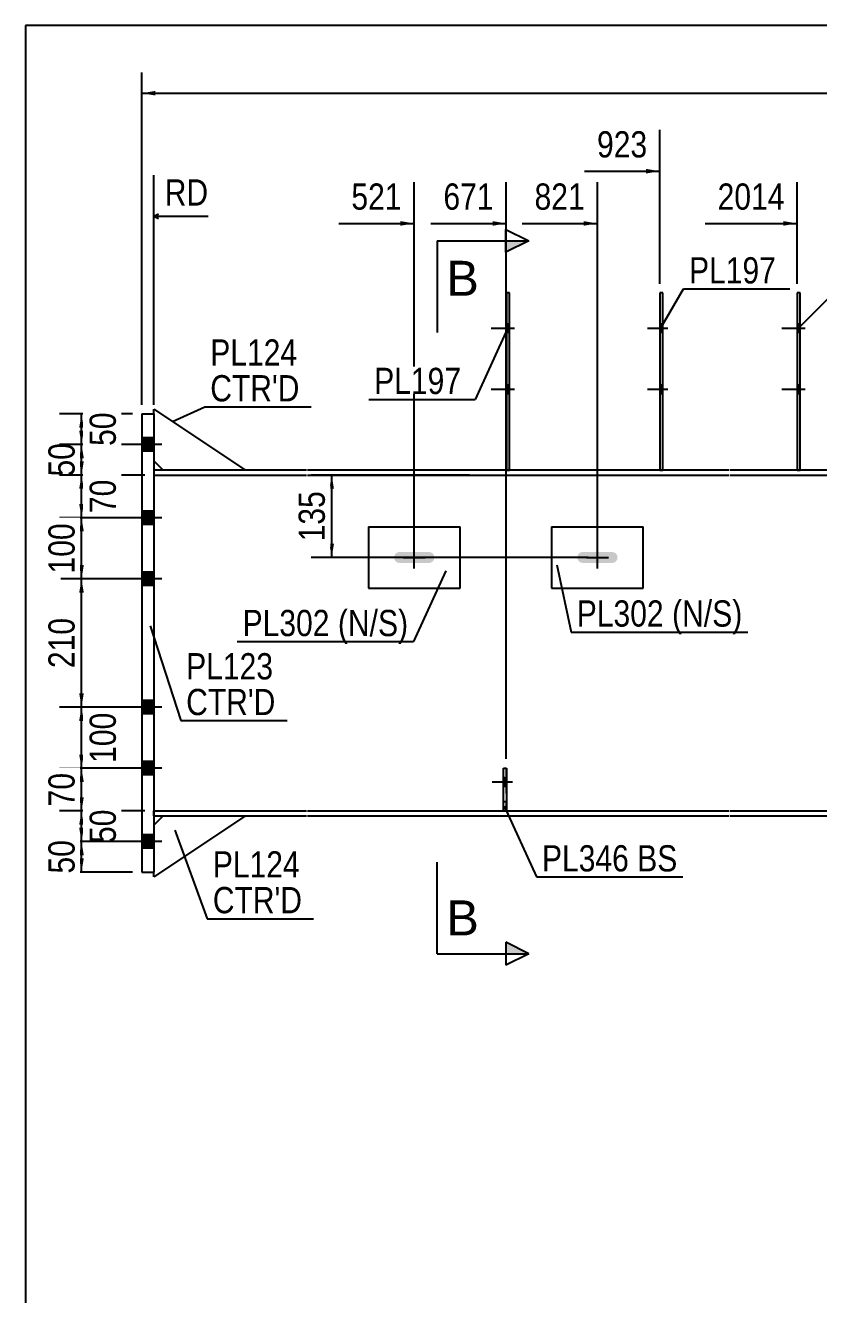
# Model space of a CAD drawing. Header units: millimetres. Extents: x -17 to 386, y -210 to 67.
# Drawn here: x -14 to 72.6, y -71.1 to 67.4 of the extents above; entities that cross this region are included whole.
import ezdxf

# ---------------------------------------------------------------- set-up
doc = ezdxf.new("R2010")
doc.units = ezdxf.units.MM
doc.linetypes.add('DXK_LINE_DOT1', pattern=[1.8814, 0.9407, -0.9407])
doc.linetypes.add('DXK_LINE_DOT2', pattern=[3.9198, 1.9599, -1.9599])
doc.styles.add('Arial', font='ARIAL.TTF', dxfattribs={"height": 0.2})
doc.styles.add('Arial Narrow', font='ARIALN.TTF', dxfattribs={"height": 0.2})

# ---------------------------------------------------------------- blocks, each defined once
blk = doc.blocks.new('Unknown-623557714-6463')
at = {"color": 5, "linetype": 'Continuous'}
for p, q in [((385.97, 67.4), (-14.03, 67.4)), ((-14.03, 67.4), (-14.03, -209.6))]:
    blk.add_line(p, q, dxfattribs=at)
blk = doc.blocks.new('Part-623557714-1238 - 1214')
at = {"color": 2, "linetype": 'Continuous'}
for p, q in [((0, -18.33), (16.67, -18.33)), ((0, -18.87), (16.67, -18.87)), ((16.77, -18.33), (62.78, -18.33)), ((16.77, -18.87), (62.78, -18.87)), ((62.88, -18.33), (77.78, -18.33)), ((62.88, -18.87), (77.78, -18.87)), ((77.88, -18.33), (91.22, -18.33)), ((77.88, -18.87), (91.22, -18.87)), ((91.32, -18.33), (97.98, -18.33)), ((91.32, -18.87), (97.98, -18.87)), ((97.98, -18.87), (97.98, -18.33))]:
    blk.add_line(p, q, dxfattribs=at)
at = {"color": 7, "linetype": 'DXK_LINE_DOT1'}
blk.add_line((0, -18.87), (0, -18.33), dxfattribs=at)
blk = doc.blocks.new('Part-623557714-1230 - 1214')
at = {"color": 2, "linetype": 'Continuous'}
for p, q in [((16.67, 18.87), (0, 18.87)), ((0, 18.33), (16.67, 18.33)), ((62.78, 18.87), (16.77, 18.87)), ((16.77, 18.33), (62.78, 18.33)), ((77.78, 18.87), (62.88, 18.87)), ((62.88, 18.33), (77.78, 18.33)), ((91.22, 18.87), (77.88, 18.87)), ((77.88, 18.33), (91.22, 18.33)), ((97.98, 18.87), (91.32, 18.87)), ((91.32, 18.33), (97.98, 18.33)), ((97.98, 18.33), (97.98, 18.87))]:
    blk.add_line(p, q, dxfattribs=at)
at = {"color": 7, "linetype": 'DXK_LINE_DOT1'}
blk.add_line((0, 18.87), (0, 18.33), dxfattribs=at)
blk = doc.blocks.new('Part-623557714-1251 - 1214')
at = {"color": 2, "linetype": 'Continuous'}
for p, q in [((-1.33, 25), (0, 25)), ((-1.33, 25), (-1.33, -25)), ((0, 25), (0, -25)), ((-1.33, -25), (0, -25))]:
    blk.add_line(p, q, dxfattribs=at)
blk = doc.blocks.new('Bolt-623557714-1325 - 1214')
at = {"linetype": 'Continuous'}
for points in [[(-1.33, 22.4), (-1.33, 20.93), (0, 20.93), (0, 22.4)], [(-1.33, 22.4), (-1.33, 20.93), (0, 20.93), (0, 22.4)], [(-1.33, 14.4), (-1.33, 12.93), (0, 12.93), (0, 14.4)], [(-1.33, 14.4), (-1.33, 12.93), (0, 12.93), (0, 14.4)], [(-1.33, 7.73), (-1.33, 6.27), (0, 6.27), (0, 7.73)], [(-1.33, 7.73), (-1.33, 6.27), (0, 6.27), (0, 7.73)], [(-1.33, -6.27), (-1.33, -7.73), (0, -7.73), (0, -6.27)], [(-1.33, -6.27), (-1.33, -7.73), (0, -7.73), (0, -6.27)], [(-1.33, -12.93), (-1.33, -14.4), (0, -14.4), (0, -12.93)], [(-1.33, -12.93), (-1.33, -14.4), (0, -14.4), (0, -12.93)], [(-1.33, -20.93), (-1.33, -22.4), (0, -22.4), (0, -20.93)], [(-1.33, -20.93), (-1.33, -22.4), (0, -22.4), (0, -20.93)]]:
    blk.add_hatch(color=3, dxfattribs=at).paths.add_polyline_path(points)
at = {"color": 3, "linetype": 'Continuous'}
for p, q in [((0, 22.4), (-1.33, 22.4)), ((0, 22.4), (-1.33, 22.4)), ((0.89, 21.67), (-5.33, 21.67)), ((0.89, 21.67), (-5.33, 21.67)), ((0, 20.93), (-1.33, 20.93)), ((0, 20.93), (-1.33, 20.93)), ((0, 14.4), (-1.33, 14.4)), ((0, 14.4), (-1.33, 14.4)), ((0.89, 13.67), (-5.33, 13.67)), ((0.89, 13.67), (-5.33, 13.67)), ((0, 12.93), (-1.33, 12.93)), ((0, 12.93), (-1.33, 12.93)), ((0.89, 7), (-5.33, 7)), ((0.89, 7), (-5.33, 7)), ((0, 7.73), (-1.33, 7.73)), ((0, 7.73), (-1.33, 7.73)), ((0, 6.27), (-1.33, 6.27)), ((0, 6.27), (-1.33, 6.27)), ((0, -6.27), (-1.33, -6.27)), ((0, -6.27), (-1.33, -6.27)), ((0.89, -7), (-5.33, -7)), ((0.89, -7), (-5.33, -7)), ((0, -7.73), (-1.33, -7.73)), ((0, -7.73), (-1.33, -7.73)), ((0.89, -13.67), (-5.33, -13.67)), ((0.89, -13.67), (-5.33, -13.67)), ((0, -12.93), (-1.33, -12.93)), ((0, -12.93), (-1.33, -12.93)), ((0, -14.4), (-1.33, -14.4)), ((0, -14.4), (-1.33, -14.4)), ((0.89, -21.67), (-5.33, -21.67)), ((0.89, -21.67), (-5.33, -21.67)), ((0, -20.93), (-1.33, -20.93)), ((0, -20.93), (-1.33, -20.93)), ((0, -22.4), (-1.33, -22.4)), ((0, -22.4), (-1.33, -22.4))]:
    blk.add_line(p, q, dxfattribs=at)
blk = doc.blocks.new('Part-623557714-1254 - 1214')
at = {"color": 2, "linetype": 'Continuous'}
for p, q in [((0, 25), (0, 25.53)), ((0, 25.53), (10, 18.87)), ((0, 19.87), (1, 18.87))]:
    blk.add_line(p, q, dxfattribs=at)
at = {"color": 7, "linetype": 'DXK_LINE_DOT1'}
for p, q in [((0, 25), (0, 19.87)), ((10, 18.87), (1, 18.87))]:
    blk.add_line(p, q, dxfattribs=at)
blk = doc.blocks.new('Part-623557714-1256 - 1214')
at = {"color": 2, "linetype": 'Continuous'}
for p, q in [((10, -18.87), (0, -25.53)), ((1, -18.87), (0, -19.87)), ((0, -25.53), (0, -25))]:
    blk.add_line(p, q, dxfattribs=at)
at = {"color": 7, "linetype": 'DXK_LINE_DOT1'}
for p, q in [((1, -18.87), (10, -18.87)), ((0, -19.87), (0, -25))]:
    blk.add_line(p, q, dxfattribs=at)
blk = doc.blocks.new('Part-623557714-1260 - 1214')
at = {"color": 2, "linetype": 'Continuous'}
for p, q in [((43.43, 12.67), (53.43, 12.67)), ((43.43, 12.67), (43.43, 6)), ((53.43, 6), (53.43, 12.67)), ((43.43, 6), (53.43, 6))]:
    blk.add_line(p, q, dxfattribs=at)
blk = doc.blocks.new('Part-623557714-1318 - 1214')
at = {"color": 7, "linetype": 'DXK_LINE_DOT1'}
for p, q in [((0, 18.33), (0, -18.33)), ((0, 18.33), (16.67, 18.33)), ((16.77, 18.33), (62.78, 18.33)), ((62.88, 18.33), (77.78, 18.33)), ((77.88, 18.33), (84.55, 18.33)), ((0, -18.33), (16.67, -18.33)), ((16.77, -18.33), (62.78, -18.33)), ((62.88, -18.33), (77.78, -18.33)), ((77.88, -18.33), (84.55, -18.33))]:
    blk.add_line(p, q, dxfattribs=at)
at = {"color": 2, "linetype": 'Continuous'}
blk.add_line((84.55, 18.33), (84.55, -18.33), dxfattribs=at)
blk = doc.blocks.new('Bolt-623557714-1382 - 1214')
at = {"linetype": 'Continuous'}
blk.add_hatch(color=3, dxfattribs=at).paths.add_polyline_path([(30.46, 8.91), (30.59, 9.1), (30.63, 9.33), (30.59, 9.56), (30.46, 9.76), (30.26, 9.89), (30.03, 9.93), (26.83, 9.93), (26.6, 9.89), (26.41, 9.76), (26.28, 9.56), (26.23, 9.33), (26.28, 9.1), (26.41, 8.91), (26.6, 8.78), (26.83, 8.73), (30.03, 8.73), (30.26, 8.78)])
at = {"color": 3, "linetype": 'Continuous'}
for p, q in [((28.43, 8.13), (28.43, 10.53)), ((27.23, 9.33), (29.63, 9.33))]:
    blk.add_line(p, q, dxfattribs=at)
blk = doc.blocks.new('Part-623557714-1271 - 1214')
at = {"color": 2, "linetype": 'Continuous'}
for p, q in [((70.58, 38.2), (70.25, 38.2)), ((70.25, 38.2), (70.25, 18.87)), ((70.58, 18.87), (70.58, 38.2))]:
    blk.add_line(p, q, dxfattribs=at)
at = {"color": 7, "linetype": 'DXK_LINE_DOT1'}
blk.add_line((70.25, 18.87), (70.58, 18.87), dxfattribs=at)
blk = doc.blocks.new('Bolt-623557714-1330 - 1214')
at = {"linetype": 'Continuous'}
blk.add_hatch(color=3, dxfattribs=at).paths.add_polyline_path([(50.46, 8.91), (50.59, 9.1), (50.63, 9.33), (50.59, 9.56), (50.46, 9.76), (50.26, 9.89), (50.03, 9.93), (46.83, 9.93), (46.6, 9.89), (46.41, 9.76), (46.28, 9.56), (46.23, 9.33), (46.28, 9.1), (46.41, 8.91), (46.6, 8.78), (46.83, 8.73), (50.03, 8.73), (50.26, 8.78)])
at = {"color": 3, "linetype": 'Continuous'}
for p, q in [((48.43, 8.13), (48.43, 10.53)), ((47.23, 9.33), (49.63, 9.33))]:
    blk.add_line(p, q, dxfattribs=at)
blk = doc.blocks.new('Bolt-623557714-1340 - 1214')
at = {"linetype": 'Continuous'}
for points in [[(70.58, 33.87), (70.58, 34.8), (70.25, 34.8), (70.25, 33.87)], [(70.58, 33.87), (70.58, 34.8), (70.25, 34.8), (70.25, 33.87)], [(70.58, 27.2), (70.58, 28.13), (70.25, 28.13), (70.25, 27.2)], [(70.58, 27.2), (70.58, 28.13), (70.25, 28.13), (70.25, 27.2)]]:
    blk.add_hatch(color=3, dxfattribs=at).paths.add_polyline_path(points)
at = {"color": 3, "linetype": 'Continuous'}
for p, q in [((70.58, 34.8), (70.25, 34.8)), ((70.58, 34.8), (70.25, 34.8)), ((71.12, 34.33), (68.58, 34.33)), ((71.12, 34.33), (68.58, 34.33)), ((70.58, 33.87), (70.25, 33.87)), ((70.58, 33.87), (70.25, 33.87)), ((70.58, 28.13), (70.25, 28.13)), ((70.58, 28.13), (70.25, 28.13)), ((71.12, 27.67), (68.58, 27.67)), ((71.12, 27.67), (68.58, 27.67)), ((70.58, 27.2), (70.25, 27.2)), ((70.58, 27.2), (70.25, 27.2))]:
    blk.add_line(p, q, dxfattribs=at)
blk = doc.blocks.new('Part-623557714-14088 - 1214')
at = {"color": 2, "linetype": 'Continuous'}
for p, q in [((23.43, 12.67), (33.43, 12.67)), ((23.43, 12.67), (23.43, 6)), ((33.43, 6), (33.43, 12.67)), ((23.43, 6), (33.43, 6))]:
    blk.add_line(p, q, dxfattribs=at)
blk = doc.blocks.new('Bolt-623557714-1359 - 1214')
at = {"linetype": 'Continuous'}
for points in [[(55.58, 33.87), (55.58, 34.8), (55.25, 34.8), (55.25, 33.87)], [(55.58, 33.87), (55.58, 34.8), (55.25, 34.8), (55.25, 33.87)], [(55.58, 27.2), (55.58, 28.13), (55.25, 28.13), (55.25, 27.2)], [(55.58, 27.2), (55.58, 28.13), (55.25, 28.13), (55.25, 27.2)]]:
    blk.add_hatch(color=3, dxfattribs=at).paths.add_polyline_path(points)
at = {"color": 3, "linetype": 'Continuous'}
for p, q in [((55.58, 34.8), (55.25, 34.8)), ((55.58, 34.8), (55.25, 34.8)), ((56.12, 34.33), (53.92, 34.33)), ((56.12, 34.33), (53.92, 34.33)), ((55.58, 33.87), (55.25, 33.87)), ((55.58, 33.87), (55.25, 33.87)), ((55.58, 28.13), (55.25, 28.13)), ((55.58, 28.13), (55.25, 28.13)), ((56.12, 27.67), (53.92, 27.67)), ((56.12, 27.67), (53.92, 27.67)), ((55.58, 27.2), (55.25, 27.2)), ((55.58, 27.2), (55.25, 27.2))]:
    blk.add_line(p, q, dxfattribs=at)
blk = doc.blocks.new('Part-623557714-1295 - 1214')
at = {"color": 2, "linetype": 'Continuous'}
for p, q in [((55.58, 38.2), (55.25, 38.2)), ((55.25, 38.2), (55.25, 18.87)), ((55.58, 18.87), (55.58, 38.2))]:
    blk.add_line(p, q, dxfattribs=at)
at = {"color": 7, "linetype": 'DXK_LINE_DOT1'}
blk.add_line((55.25, 18.87), (55.58, 18.87), dxfattribs=at)
blk = doc.blocks.new('Part-623557714-12969 - 1214')
at = {"color": 2, "linetype": 'Continuous'}
for p, q in [((38.85, 38.2), (38.52, 38.2)), ((38.52, 38.2), (38.52, 18.87)), ((38.85, 18.87), (38.85, 38.2))]:
    blk.add_line(p, q, dxfattribs=at)
at = {"color": 7, "linetype": 'DXK_LINE_DOT1'}
blk.add_line((38.52, 18.87), (38.85, 18.87), dxfattribs=at)
blk = doc.blocks.new('Part-623557714-12970 - 1214')
at = {"color": 7, "linetype": 'DXK_LINE_DOT1'}
for p, q in [((38.18, -18.31), (38.18, -13.65)), ((38.18, -13.65), (38.52, -13.65)), ((38.52, -18.31), (38.52, -13.65)), ((38.18, -17.31), (38.52, -17.31)), ((38.52, -18.31), (38.18, -18.31))]:
    blk.add_line(p, q, dxfattribs=at)
blk = doc.blocks.new('Part-623557714-12973 - 1214')
at = {"color": 2, "linetype": 'Continuous'}
for p, q in [((38.18, -18.31), (38.18, -13.65)), ((38.18, -13.65), (38.52, -13.65)), ((38.52, -13.65), (38.52, -18.31)), ((38.52, -18.31), (38.18, -18.31))]:
    blk.add_line(p, q, dxfattribs=at)
blk = doc.blocks.new('Bolt-623557714-12976 - 1214')
at = {"linetype": 'Continuous'}
for points in [[(38.85, 33.87), (38.85, 34.8), (38.52, 34.8), (38.52, 33.87)], [(38.85, 33.87), (38.85, 34.8), (38.52, 34.8), (38.52, 33.87)], [(38.85, 27.2), (38.85, 28.13), (38.52, 28.13), (38.52, 27.2)], [(38.85, 27.2), (38.85, 28.13), (38.52, 28.13), (38.52, 27.2)]]:
    blk.add_hatch(color=3, dxfattribs=at).paths.add_polyline_path(points)
at = {"color": 3, "linetype": 'Continuous'}
for p, q in [((38.85, 34.8), (38.52, 34.8)), ((38.85, 34.8), (38.52, 34.8)), ((39.38, 34.33), (36.85, 34.33)), ((39.38, 34.33), (36.85, 34.33)), ((38.85, 33.87), (38.52, 33.87)), ((38.85, 33.87), (38.52, 33.87)), ((38.85, 28.13), (38.52, 28.13)), ((38.85, 28.13), (38.52, 28.13)), ((39.38, 27.67), (36.85, 27.67)), ((39.38, 27.67), (36.85, 27.67)), ((38.85, 27.2), (38.52, 27.2)), ((38.85, 27.2), (38.52, 27.2))]:
    blk.add_line(p, q, dxfattribs=at)
blk = doc.blocks.new('Bolt-623557714-12977 - 1214')
at = {"color": 3, "linetype": 'DXK_LINE_DOT2'}
for p, q in [((39.15, -15.18), (36.95, -15.18)), ((38.52, -14.71), (38.18, -14.71)), ((38.52, -15.65), (38.18, -15.65))]:
    blk.add_line(p, q, dxfattribs=at)
blk = doc.blocks.new('Bolt-623557714-12980 - 1214')
at = {"linetype": 'Continuous'}
blk.add_hatch(color=3, dxfattribs=at).paths.add_polyline_path([(38.52, -15.65), (38.52, -14.71), (38.18, -14.71), (38.18, -15.65)])
at = {"color": 3, "linetype": 'Continuous'}
for p, q in [((39.15, -15.18), (36.95, -15.18)), ((38.52, -14.71), (38.18, -14.71)), ((38.52, -15.65), (38.18, -15.65))]:
    blk.add_line(p, q, dxfattribs=at)
blk = doc.blocks.new('StraightDimension-623557714-14121 - 1214')
at = {"linetype": 'Continuous'}
for points in [[(-8.15, -8.5), (-7.9, -7), (-7.65, -8.5)], [(-7.65, -12.17), (-7.9, -13.67), (-8.15, -12.17)]]:
    blk.add_hatch(color=7, dxfattribs=at).paths.add_polyline_path(points)
at = {"color": 7, "linetype": 'Continuous'}
for p, q in [((-1, -7), (-10.3, -7)), ((-7.9, -13.67), (-7.9, -7)), ((-1, -13.67), (-10.3, -13.67))]:
    blk.add_line(p, q, dxfattribs=at)
at = {"color": 0}
blk.add_wipeout([(-3.55, -6.99), (-7.75, -6.99), (-7.75, -13.68), (-3.55, -13.68)], dxfattribs=at)
at = {"color": 3, "style": 'Arial Narrow'}
blk.add_text('100', height=2.863, rotation=90.0002, dxfattribs=at).set_placement((-4.15, -13.08))
blk = doc.blocks.new('StraightDimension-623557714-14117 - 1214')
at = {"linetype": 'Continuous'}
for points in [[(-8.15, 20.17), (-7.9, 21.67), (-7.65, 20.17)], [(-7.65, 19.83), (-7.9, 18.33), (-8.15, 19.83)]]:
    blk.add_hatch(color=7, dxfattribs=at).paths.add_polyline_path(points)
at = {"color": 7, "linetype": 'Continuous'}
for p, q in [((-1, 21.67), (-10.15, 21.67)), ((-7.9, 18.33), (-7.9, 21.67)), ((-1, 18.33), (-10.15, 18.33))]:
    blk.add_line(p, q, dxfattribs=at)
at = {"color": 0}
blk.add_wipeout([(-8.05, 22.43), (-12.25, 22.43), (-12.25, 17.57), (-8.05, 17.57)], dxfattribs=at)
at = {"color": 3, "style": 'Arial Narrow'}
blk.add_text('50', height=2.863, rotation=90.0002, dxfattribs=at).set_placement((-8.65, 18.17))
blk = doc.blocks.new('StraightDimension-623557714-15621 - 1214')
at = {"linetype": 'Continuous'}
for points in [[(-8.15, -15.17), (-7.9, -13.67), (-7.65, -15.17)], [(-7.65, -16.83), (-7.9, -18.33), (-8.15, -16.83)]]:
    blk.add_hatch(color=7, dxfattribs=at).paths.add_polyline_path(points)
at = {"color": 7, "linetype": 'Continuous'}
for p, q in [((-1, -13.67), (-10.15, -13.67)), ((-7.9, -18.33), (-7.9, -13.67)), ((-1, -18.33), (-10.15, -18.33))]:
    blk.add_line(p, q, dxfattribs=at)
at = {"color": 0}
blk.add_wipeout([(-8.05, -13.57), (-12.25, -13.57), (-12.25, -18.43), (-8.05, -18.43)], dxfattribs=at)
at = {"color": 3, "style": 'Arial Narrow'}
blk.add_text('70', height=2.863, rotation=90.0002, dxfattribs=at).set_placement((-8.65, -17.83))
blk = doc.blocks.new('StraightDimension-623557714-14116 - 1214')
at = {"linetype": 'Continuous'}
for points in [[(-8.15, 23.5), (-7.9, 25), (-7.65, 23.5)], [(-7.65, 23.17), (-7.9, 21.67), (-8.15, 23.17)]]:
    blk.add_hatch(color=7, dxfattribs=at).paths.add_polyline_path(points)
at = {"color": 7, "linetype": 'Continuous'}
for p, q in [((-2.33, 25), (-10.3, 25)), ((-7.9, 21.67), (-7.9, 25)), ((-1, 21.67), (-10.3, 21.67))]:
    blk.add_line(p, q, dxfattribs=at)
at = {"color": 0}
blk.add_wipeout([(-3.55, 25.76), (-7.75, 25.76), (-7.75, 20.91), (-3.55, 20.91)], dxfattribs=at)
at = {"color": 3, "style": 'Arial Narrow'}
blk.add_text('50', height=2.863, rotation=90.0002, dxfattribs=at).set_placement((-4.15, 21.51))
blk = doc.blocks.new('StraightDimension-623557714-14122 - 1214')
at = {"linetype": 'Continuous'}
for points in [[(-8.15, -15.17), (-7.9, -13.67), (-7.65, -15.17)], [(-7.65, -16.83), (-7.9, -18.33), (-8.15, -16.83)]]:
    blk.add_hatch(color=7, dxfattribs=at).paths.add_polyline_path(points)
at = {"color": 7, "linetype": 'Continuous'}
for p, q in [((-1, -13.67), (-10.15, -13.67)), ((-7.9, -18.33), (-7.9, -13.67)), ((-1, -18.33), (-10.15, -18.33))]:
    blk.add_line(p, q, dxfattribs=at)
at = {"color": 0}
blk.add_wipeout([(-8.05, -13.58), (-12.25, -13.58), (-12.25, -18.43), (-8.05, -18.43)], dxfattribs=at)
at = {"color": 3, "style": 'Arial Narrow'}
blk.add_text('70', height=2.863, rotation=90.0002, dxfattribs=at).set_placement((-8.65, -17.83))
blk = doc.blocks.new('StraightDimension-623557714-8209 - 1214')
at = {"linetype": 'Continuous'}
blk.add_hatch(color=7, dxfattribs=at).paths.add_polyline_path([(0.17, 59.75), (-1.33, 60), (0.17, 60.25)])
at = {"color": 7, "linetype": 'Continuous'}
for p, q in [((-1.33, 26), (-1.33, 62.25)), ((-1.33, 60), (359.06, 60))]:
    blk.add_line(p, q, dxfattribs=at)
blk = doc.blocks.new('StraightDimension-623557714-11541 - 1214')
at = {"linetype": 'Continuous'}
blk.add_hatch(color=7, dxfattribs=at).paths.add_polyline_path([(68.75, 46.04), (70.25, 45.79), (68.75, 45.54)])
at = {"color": 7, "linetype": 'Continuous'}
for p, q in [((70.25, 39.2), (70.25, 50.29)), ((60.19, 45.79), (70.25, 45.79))]:
    blk.add_line(p, q, dxfattribs=at)
at = {"color": 0}
blk.add_wipeout([(69.48, 46.69), (69.48, 50.89), (60.96, 50.89), (60.96, 46.69)], dxfattribs=at)
at = {"color": 3, "style": 'Arial Narrow'}
blk.add_text('2014', height=2.863, dxfattribs=at).set_placement((61.56, 47.29))
blk = doc.blocks.new('StraightDimension-623557714-11542 - 1214')
at = {"linetype": 'Continuous'}
blk.add_hatch(color=7, dxfattribs=at).paths.add_polyline_path([(53.75, 51.74), (55.25, 51.49), (53.75, 51.24)])
at = {"color": 7, "linetype": 'Continuous'}
for p, q in [((55.25, 39.2), (55.25, 55.99)), ((47.02, 51.49), (55.25, 51.49))]:
    blk.add_line(p, q, dxfattribs=at)
at = {"color": 0}
blk.add_wipeout([(54.48, 52.39), (54.48, 56.59), (47.79, 56.59), (47.79, 52.39)], dxfattribs=at)
at = {"color": 3, "style": 'Arial Narrow'}
blk.add_text('923', height=2.863, dxfattribs=at).set_placement((48.39, 52.99))
blk = doc.blocks.new('StraightDimension-623557714-11543 - 1214')
at = {"linetype": 'Continuous'}
blk.add_hatch(color=7, dxfattribs=at).paths.add_polyline_path([(46.93, 46.04), (48.43, 45.79), (46.93, 45.54)])
at = {"color": 7, "linetype": 'Continuous'}
for p, q in [((48.43, 10.33), (48.43, 50.29)), ((40.2, 45.79), (48.43, 45.79))]:
    blk.add_line(p, q, dxfattribs=at)
at = {"color": 0}
blk.add_wipeout([(47.66, 46.69), (47.66, 50.89), (40.97, 50.89), (40.97, 46.69)], dxfattribs=at)
at = {"color": 3, "style": 'Arial Narrow'}
blk.add_text('821', height=2.863, dxfattribs=at).set_placement((41.57, 47.29))
blk = doc.blocks.new('StraightDimension-623557714-11544 - 1214')
at = {"linetype": 'Continuous'}
blk.add_hatch(color=7, dxfattribs=at).paths.add_polyline_path([(36.98, 46.04), (38.48, 45.79), (36.98, 45.54)])
at = {"color": 7, "linetype": 'Continuous'}
for p, q in [((38.48, -12.65), (38.48, 50.29)), ((30.25, 45.79), (38.48, 45.79))]:
    blk.add_line(p, q, dxfattribs=at)
at = {"color": 0}
blk.add_wipeout([(37.71, 46.69), (37.71, 50.89), (31.02, 50.89), (31.02, 46.69)], dxfattribs=at)
at = {"color": 3, "style": 'Arial Narrow'}
blk.add_text('671', height=2.863, dxfattribs=at).set_placement((31.62, 47.29))
blk = doc.blocks.new('StraightDimension-623557714-11545 - 1214')
at = {"linetype": 'Continuous'}
blk.add_hatch(color=7, dxfattribs=at).paths.add_polyline_path([(26.93, 46.04), (28.43, 45.79), (26.93, 45.54)])
at = {"color": 7, "linetype": 'Continuous'}
for p, q in [((28.43, 10.33), (28.43, 50.29)), ((20.2, 45.79), (28.43, 45.79))]:
    blk.add_line(p, q, dxfattribs=at)
at = {"color": 0, "linetype": 'Continuous'}
blk.add_wipeout([(6.53, 47.14), (6.53, 51.34), (0.59, 51.34), (0.59, 47.14)], dxfattribs=at)
at = {"color": 7, "linetype": 'Continuous'}
for p, q in [((0, 26), (0, 51.04)), ((0.5, 46.79), (0, 46.54)), ((0.5, 46.29), (0, 46.54)), ((5.93, 46.54), (0, 46.54))]:
    blk.add_line(p, q, dxfattribs=at)
at = {"color": 3, "linetype": 'Continuous', "style": 'Arial Narrow'}
blk.add_text('RD', height=2.863, dxfattribs=at).set_placement((1.19, 47.74))
at = {"color": 0}
blk.add_wipeout([(27.66, 46.69), (27.66, 50.89), (20.97, 50.89), (20.97, 46.69)], dxfattribs=at)
at = {"color": 3, "style": 'Arial Narrow'}
blk.add_text('521', height=2.863, dxfattribs=at).set_placement((21.57, 47.29))
blk = doc.blocks.new('StraightDimension-623557714-12008 - 1214')
at = {"linetype": 'Continuous'}
for points in [[(19.17, 16.83), (19.42, 18.33), (19.67, 16.83)], [(19.67, 10.83), (19.42, 9.33), (19.17, 10.83)]]:
    blk.add_hatch(color=7, dxfattribs=at).paths.add_polyline_path(points)
at = {"color": 7, "linetype": 'Continuous'}
for p, q in [((34.46, 18.33), (17.17, 18.33)), ((19.42, 9.33), (19.42, 18.33)), ((47.43, 9.33), (17.17, 9.33))]:
    blk.add_line(p, q, dxfattribs=at)
at = {"color": 0}
blk.add_wipeout([(19.27, 17.18), (15.07, 17.18), (15.07, 10.49), (19.27, 10.49)], dxfattribs=at)
at = {"color": 3, "style": 'Arial Narrow'}
blk.add_text('135', height=2.863, rotation=90.0002, dxfattribs=at).set_placement((18.67, 11.09))
blk = doc.blocks.new('StraightDimension-623557714-14118 - 1214')
at = {"linetype": 'Continuous'}
for points in [[(-8.15, 16.83), (-7.9, 18.33), (-7.65, 16.83)], [(-7.65, 15.17), (-7.9, 13.67), (-8.15, 15.17)]]:
    blk.add_hatch(color=7, dxfattribs=at).paths.add_polyline_path(points)
at = {"color": 7, "linetype": 'Continuous'}
for p, q in [((-1, 18.33), (-10.3, 18.33)), ((-7.9, 13.67), (-7.9, 18.33)), ((-1, 13.67), (-10.3, 13.67))]:
    blk.add_line(p, q, dxfattribs=at)
at = {"color": 0}
blk.add_wipeout([(-3.55, 18.43), (-7.75, 18.43), (-7.75, 13.58), (-3.55, 13.58)], dxfattribs=at)
at = {"color": 3, "style": 'Arial Narrow'}
blk.add_text('70', height=2.863, rotation=90.0002, dxfattribs=at).set_placement((-4.15, 14.18))
blk = doc.blocks.new('StraightDimension-623557714-14119 - 1214')
at = {"linetype": 'Continuous'}
for points in [[(-8.15, 12.17), (-7.9, 13.67), (-7.65, 12.17)], [(-7.65, 8.5), (-7.9, 7), (-8.15, 8.5)]]:
    blk.add_hatch(color=7, dxfattribs=at).paths.add_polyline_path(points)
at = {"color": 7, "linetype": 'Continuous'}
for p, q in [((-1, 13.67), (-10.15, 13.67)), ((-7.9, 7), (-7.9, 13.67)), ((-1, 7), (-10.15, 7))]:
    blk.add_line(p, q, dxfattribs=at)
at = {"color": 0}
blk.add_wipeout([(-8.05, 13.68), (-12.25, 13.68), (-12.25, 6.99), (-8.05, 6.99)], dxfattribs=at)
at = {"color": 3, "style": 'Arial Narrow'}
blk.add_text('100', height=2.863, rotation=90.0002, dxfattribs=at).set_placement((-8.65, 7.59))
blk = doc.blocks.new('StraightDimension-623557714-14120 - 1214')
at = {"linetype": 'Continuous'}
for points in [[(-8.15, 5.5), (-7.9, 7), (-7.65, 5.5)], [(-7.65, -5.5), (-7.9, -7), (-8.15, -5.5)]]:
    blk.add_hatch(color=7, dxfattribs=at).paths.add_polyline_path(points)
at = {"color": 7, "linetype": 'Continuous'}
for p, q in [((-1, 7), (-10.15, 7)), ((-7.9, -7), (-7.9, 7)), ((-1, -7), (-10.15, -7))]:
    blk.add_line(p, q, dxfattribs=at)
at = {"color": 0}
blk.add_wipeout([(-8.05, 3.34), (-12.25, 3.34), (-12.25, -3.34), (-8.05, -3.34)], dxfattribs=at)
at = {"color": 3, "style": 'Arial Narrow'}
blk.add_text('210', height=2.863, rotation=90.0002, dxfattribs=at).set_placement((-8.65, -2.74))
blk = doc.blocks.new('StraightDimension-623557714-14123 - 1214')
at = {"linetype": 'Continuous'}
for points in [[(-8.15, -19.83), (-7.9, -18.33), (-7.65, -19.83)], [(-7.65, -20.17), (-7.9, -21.67), (-8.15, -20.17)]]:
    blk.add_hatch(color=7, dxfattribs=at).paths.add_polyline_path(points)
at = {"color": 7, "linetype": 'Continuous'}
for p, q in [((-1, -18.33), (-10.3, -18.33)), ((-7.9, -21.67), (-7.9, -18.33)), ((-1, -21.67), (-10.3, -21.67))]:
    blk.add_line(p, q, dxfattribs=at)
at = {"color": 0}
blk.add_wipeout([(-3.55, -17.57), (-7.75, -17.57), (-7.75, -22.43), (-3.55, -22.43)], dxfattribs=at)
at = {"color": 3, "style": 'Arial Narrow'}
blk.add_text('50', height=2.863, rotation=90.0002, dxfattribs=at).set_placement((-4.15, -21.83))
blk = doc.blocks.new('StraightDimension-623557714-14124 - 1214')
at = {"linetype": 'Continuous'}
for points in [[(-8.15, -23.17), (-7.9, -21.67), (-7.65, -23.17)], [(-7.65, -23.5), (-7.9, -25), (-8.15, -23.5)]]:
    blk.add_hatch(color=7, dxfattribs=at).paths.add_polyline_path(points)
at = {"color": 7, "linetype": 'Continuous'}
for p, q in [((-1, -21.67), (-10.15, -21.67)), ((-7.9, -25), (-7.9, -21.67)), ((-2.33, -25), (-10.15, -25))]:
    blk.add_line(p, q, dxfattribs=at)
at = {"color": 0}
blk.add_wipeout([(-8.05, -20.91), (-12.25, -20.91), (-12.25, -25.76), (-8.05, -25.76)], dxfattribs=at)
at = {"color": 3, "style": 'Arial Narrow'}
blk.add_text('50', height=2.863, rotation=90.0002, dxfattribs=at).set_placement((-8.65, -25.16))
blk = doc.blocks.new('Mark-623557714-13034 - 1214')
at = {"color": 7, "linetype": 'Continuous'}
blk.add_line((38.6, 34.31), (35.07, 26.57), dxfattribs=at)
at = {"color": 0}
blk.add_wipeout([(33.57, 27.17), (33.57, 30.17), (24.06, 30.17), (24.06, 27.17)], dxfattribs=at)
blk.add_wipeout([(33.57, 27.17), (33.57, 30.17), (24.06, 30.17), (24.06, 27.17)], dxfattribs=at)
at = {"color": 7, "linetype": 'Continuous'}
blk.add_line((23.46, 26.57), (35.07, 26.57), dxfattribs=at)
at = {"color": 3, "style": 'Arial Narrow'}
blk.add_text('PL197', height=2.863, dxfattribs=at).set_placement((24.06, 27.17))
blk = doc.blocks.new('MarkSet-623557714-13029 - 1214')
at = {"color": 0}
for points in [[(51.88, -24.93), (51.88, -21.93), (42.38, -21.93), (42.38, -24.93)], [(57.17, -24.93), (57.17, -21.93), (52.78, -21.93), (52.78, -24.93)]]:
    blk.add_wipeout(points, dxfattribs=at)
for points in [[(51.88, -24.93), (51.88, -21.93), (42.38, -21.93), (42.38, -24.93)], [(57.17, -24.93), (57.17, -21.93), (52.78, -21.93), (52.78, -24.93)]]:
    blk.add_wipeout(points, dxfattribs=at)
at = {"color": 7, "linetype": 'Continuous'}
for p, q in [((38.24, -17.8), (41.78, -25.53)), ((41.78, -25.53), (57.77, -25.53))]:
    blk.add_line(p, q, dxfattribs=at)
at = {"color": 3, "style": 'Arial Narrow'}
for s, p in [('PL346', (42.38, -24.93)), ('BS', (52.78, -24.93))]:
    blk.add_text(s, height=2.863, dxfattribs=at).set_placement(p)
blk = doc.blocks.new('SectionMark-623557714-2677 - 1214')
at = {"linetype": 'Continuous'}
for points in [[(38.43, 42.64), (38.43, 43.89), (40.93, 43.89)], [(38.43, -33.91), (38.43, -32.66), (40.93, -33.91)]]:
    blk.add_hatch(color=30, dxfattribs=at).paths.add_polyline_path(points)
at = {"color": 30, "linetype": 'Continuous'}
for p, q in [((38.43, 42.64), (38.43, 45.14)), ((38.43, 45.14), (40.93, 43.89)), ((30.93, 43.89), (30.93, 33.89)), ((30.93, 43.89), (40.93, 43.89)), ((40.93, 43.89), (38.43, 42.64)), ((30.93, -33.91), (30.93, -23.91)), ((40.93, -33.91), (38.43, -32.66)), ((38.43, -32.66), (38.43, -35.16)), ((30.93, -33.91), (40.93, -33.91)), ((40.93, -33.91), (38.43, -35.16))]:
    blk.add_line(p, q, dxfattribs=at)
at = {"color": 0, "linetype": 'Continuous'}
for points in [[(35.49, 37.89), (35.49, 41.89), (31.93, 41.89), (31.93, 37.89)], [(35.49, -31.91), (35.49, -27.91), (31.93, -27.91), (31.93, -31.91)]]:
    blk.add_wipeout(points, dxfattribs=at)
at = {"color": 96, "linetype": 'Continuous', "style": 'Arial'}
for p in [(31.93, 37.89), (31.93, -31.91)]:
    blk.add_text('B', height=3.82, dxfattribs=at).set_placement(p)
blk = doc.blocks.new('Mark-623557714-7085 - 1214')
at = {"color": 0}
for points in [[(13.04, -3.97), (13.04, -0.97), (3.53, -0.97), (3.53, -3.97)], [(13.29, -7.87), (13.29, -4.87), (3.53, -4.87), (3.53, -7.87)]]:
    blk.add_wipeout(points, dxfattribs=at)
for points in [[(13.04, -3.97), (13.04, -0.97), (3.53, -0.97), (3.53, -3.97)], [(13.29, -7.87), (13.29, -4.87), (3.53, -4.87), (3.53, -7.87)]]:
    blk.add_wipeout(points, dxfattribs=at)
at = {"color": 7, "linetype": 'Continuous'}
for p, q in [((-0.39, 1.88), (2.93, -8.47)), ((2.93, -8.47), (14.54, -8.47))]:
    blk.add_line(p, q, dxfattribs=at)
at = {"color": 3, "style": 'Arial Narrow'}
blk.add_text('PL123', height=2.863, dxfattribs=at).set_placement((3.53, -3.97))
at = {"color": 1, "style": 'Arial Narrow'}
blk.add_text("CTR'D", height=2.863, dxfattribs=at).set_placement((3.53, -7.87))
blk = doc.blocks.new('Mark-623557714-7088 - 1214')
at = {"color": 0}
for points in [[(15.66, 30.27), (15.66, 33.27), (6.16, 33.27), (6.16, 30.27)], [(15.91, 26.37), (15.91, 29.37), (6.16, 29.37), (6.16, 26.37)]]:
    blk.add_wipeout(points, dxfattribs=at)
for points in [[(15.66, 30.27), (15.66, 33.27), (6.16, 33.27), (6.16, 30.27)], [(15.91, 26.37), (15.91, 29.37), (6.16, 29.37), (6.16, 26.37)]]:
    blk.add_wipeout(points, dxfattribs=at)
at = {"color": 7, "linetype": 'Continuous'}
for p, q in [((2.02, 24.18), (5.56, 25.77)), ((5.56, 25.77), (17.16, 25.77))]:
    blk.add_line(p, q, dxfattribs=at)
at = {"color": 3, "style": 'Arial Narrow'}
blk.add_text('PL124', height=2.863, dxfattribs=at).set_placement((6.16, 30.27))
at = {"color": 1, "style": 'Arial Narrow'}
blk.add_text("CTR'D", height=2.863, dxfattribs=at).set_placement((6.16, 26.37))
blk = doc.blocks.new('Mark-623557714-7091 - 1214')
at = {"color": 0}
for points in [[(15.94, -25.59), (15.94, -22.59), (6.44, -22.59), (6.44, -25.59)], [(16.19, -29.49), (16.19, -26.49), (6.44, -26.49), (6.44, -29.49)]]:
    blk.add_wipeout(points, dxfattribs=at)
for points in [[(15.94, -25.59), (15.94, -22.59), (6.44, -22.59), (6.44, -25.59)], [(16.19, -29.49), (16.19, -26.49), (6.44, -26.49), (6.44, -29.49)]]:
    blk.add_wipeout(points, dxfattribs=at)
at = {"color": 7, "linetype": 'Continuous'}
for p, q in [((2.3, -20.41), (5.84, -30.09)), ((5.84, -30.09), (17.44, -30.09))]:
    blk.add_line(p, q, dxfattribs=at)
at = {"color": 3, "style": 'Arial Narrow'}
blk.add_text('PL124', height=2.863, dxfattribs=at).set_placement((6.44, -25.59))
at = {"color": 1, "style": 'Arial Narrow'}
blk.add_text("CTR'D", height=2.863, dxfattribs=at).set_placement((6.44, -29.49))
blk = doc.blocks.new('Mark-623557714-7100 - 1214')
at = {"color": 0}
for points in [[(55.69, 1.79), (55.69, 4.79), (46.18, 4.79), (46.18, 1.79)], [(64.25, 1.79), (64.25, 4.79), (56.59, 4.79), (56.59, 1.79)]]:
    blk.add_wipeout(points, dxfattribs=at)
for points in [[(55.69, 1.79), (55.69, 4.79), (46.18, 4.79), (46.18, 1.79)], [(64.25, 1.79), (64.25, 4.79), (56.59, 4.79), (56.59, 1.79)]]:
    blk.add_wipeout(points, dxfattribs=at)
at = {"color": 7, "linetype": 'Continuous'}
for p, q in [((44.01, 8.53), (45.58, 1.19)), ((45.58, 1.19), (64.85, 1.19))]:
    blk.add_line(p, q, dxfattribs=at)
at = {"color": 3, "style": 'Arial Narrow'}
for s, p in [('PL302', (46.18, 1.79)), ('(N/', (56.59, 1.79)), ('S)', (60.97, 1.79))]:
    blk.add_text(s, height=2.863, dxfattribs=at).set_placement(p)
blk = doc.blocks.new('Mark-623557714-7121 - 1214')
at = {"color": 0}
blk.add_wipeout([(83.98, 38.45), (83.98, 41.45), (74.47, 41.45), (74.47, 38.45)], dxfattribs=at)
blk.add_wipeout([(83.98, 38.45), (83.98, 41.45), (74.47, 41.45), (74.47, 38.45)], dxfattribs=at)
at = {"color": 7, "linetype": 'Continuous'}
for p, q in [((70.34, 34.31), (73.87, 37.85)), ((73.87, 37.85), (85.48, 37.85))]:
    blk.add_line(p, q, dxfattribs=at)
at = {"color": 3, "style": 'Arial Narrow'}
blk.add_text('PL360', height=2.863, dxfattribs=at).set_placement((74.47, 38.45))
blk = doc.blocks.new('Mark-623557714-7133 - 1214')
at = {"color": 0}
blk.add_wipeout([(67.94, 39.24), (67.94, 42.24), (58.44, 42.24), (58.44, 39.24)], dxfattribs=at)
blk.add_wipeout([(67.94, 39.24), (67.94, 42.24), (58.44, 42.24), (58.44, 39.24)], dxfattribs=at)
at = {"color": 7, "linetype": 'Continuous'}
for p, q in [((55.34, 34.31), (57.84, 38.64)), ((57.84, 38.64), (69.44, 38.64))]:
    blk.add_line(p, q, dxfattribs=at)
at = {"color": 3, "style": 'Arial Narrow'}
blk.add_text('PL197', height=2.863, dxfattribs=at).set_placement((58.44, 39.24))
blk = doc.blocks.new('Mark-623557714-14108 - 1214')
at = {"color": 0}
for points in [[(19.2, 0.75), (19.2, 3.75), (9.69, 3.75), (9.69, 0.75)], [(27.76, 0.75), (27.76, 3.75), (20.1, 3.75), (20.1, 0.75)]]:
    blk.add_wipeout(points, dxfattribs=at)
for points in [[(19.2, 0.75), (19.2, 3.75), (9.69, 3.75), (9.69, 0.75)], [(27.76, 0.75), (27.76, 3.75), (20.1, 3.75), (20.1, 0.75)]]:
    blk.add_wipeout(points, dxfattribs=at)
at = {"color": 7, "linetype": 'Continuous'}
for p in [(31.9, 7.88), (9.09, 0.15)]:
    blk.add_line(p, (28.36, 0.15), dxfattribs=at)
at = {"color": 3, "style": 'Arial Narrow'}
for s, p in [('PL302', (9.69, 0.75)), ('(N/', (20.1, 0.75)), ('S)', (24.48, 0.75))]:
    blk.add_text(s, height=2.863, dxfattribs=at).set_placement(p)

msp = doc.modelspace()

# ---------------------------------------------------------------- block references
for name in ['Unknown-623557714-6463', 'Part-623557714-12969 - 1214', 'Part-623557714-1295 - 1214', 'Part-623557714-1271 - 1214', 'Bolt-623557714-12976 - 1214', 'Bolt-623557714-1359 - 1214', 'Bolt-623557714-1340 - 1214', 'Part-623557714-1251 - 1214', 'Part-623557714-1254 - 1214', 'Bolt-623557714-1325 - 1214', 'Part-623557714-1230 - 1214', 'Part-623557714-1318 - 1214', 'Part-623557714-14088 - 1214', 'Part-623557714-1260 - 1214', 'Bolt-623557714-1382 - 1214', 'Bolt-623557714-1330 - 1214', 'Part-623557714-12970 - 1214', 'Part-623557714-12973 - 1214', 'Bolt-623557714-12977 - 1214', 'Bolt-623557714-12980 - 1214', 'Part-623557714-1238 - 1214', 'Part-623557714-1256 - 1214']:
    msp.add_blockref(name, (0, 0))

# ---------------------------------------------------------------- next in the draw order: block references
for name in ['StraightDimension-623557714-14117 - 1214', 'Mark-623557714-7100 - 1214', 'StraightDimension-623557714-14121 - 1214', 'MarkSet-623557714-13029 - 1214', 'Mark-623557714-7091 - 1214']:
    msp.add_blockref(name, (0, 0))

# ---------------------------------------------------------------- next in the draw order: block references
for name in ['StraightDimension-623557714-14116 - 1214', 'StraightDimension-623557714-14118 - 1214', 'StraightDimension-623557714-15621 - 1214']:
    msp.add_blockref(name, (0, 0))

# ---------------------------------------------------------------- next in the draw order: block references
for name in ['StraightDimension-623557714-8209 - 1214', 'StraightDimension-623557714-14119 - 1214', 'StraightDimension-623557714-14122 - 1214']:
    msp.add_blockref(name, (0, 0))

# ---------------------------------------------------------------- next in the draw order: block references
for name in ['StraightDimension-623557714-11542 - 1214', 'StraightDimension-623557714-11545 - 1214', 'StraightDimension-623557714-11544 - 1214', 'StraightDimension-623557714-11541 - 1214', 'StraightDimension-623557714-14120 - 1214', 'StraightDimension-623557714-14123 - 1214']:
    msp.add_blockref(name, (0, 0))

# ---------------------------------------------------------------- next in the draw order: block references
for name in ['StraightDimension-623557714-11543 - 1214', 'Mark-623557714-7133 - 1214', 'Mark-623557714-7121 - 1214', 'Mark-623557714-7088 - 1214', 'Mark-623557714-13034 - 1214', 'Mark-623557714-7085 - 1214', 'StraightDimension-623557714-14124 - 1214']:
    msp.add_blockref(name, (0, 0))

# ---------------------------------------------------------------- next in the draw order: block references
msp.add_blockref('StraightDimension-623557714-12008 - 1214', (0, 0))

# ---------------------------------------------------------------- next in the draw order: block references
msp.add_blockref('SectionMark-623557714-2677 - 1214', (0, 0))

# ---------------------------------------------------------------- next in the draw order: block references
msp.add_blockref('Mark-623557714-14108 - 1214', (0, 0))

doc.saveas('drawing.dxf')
